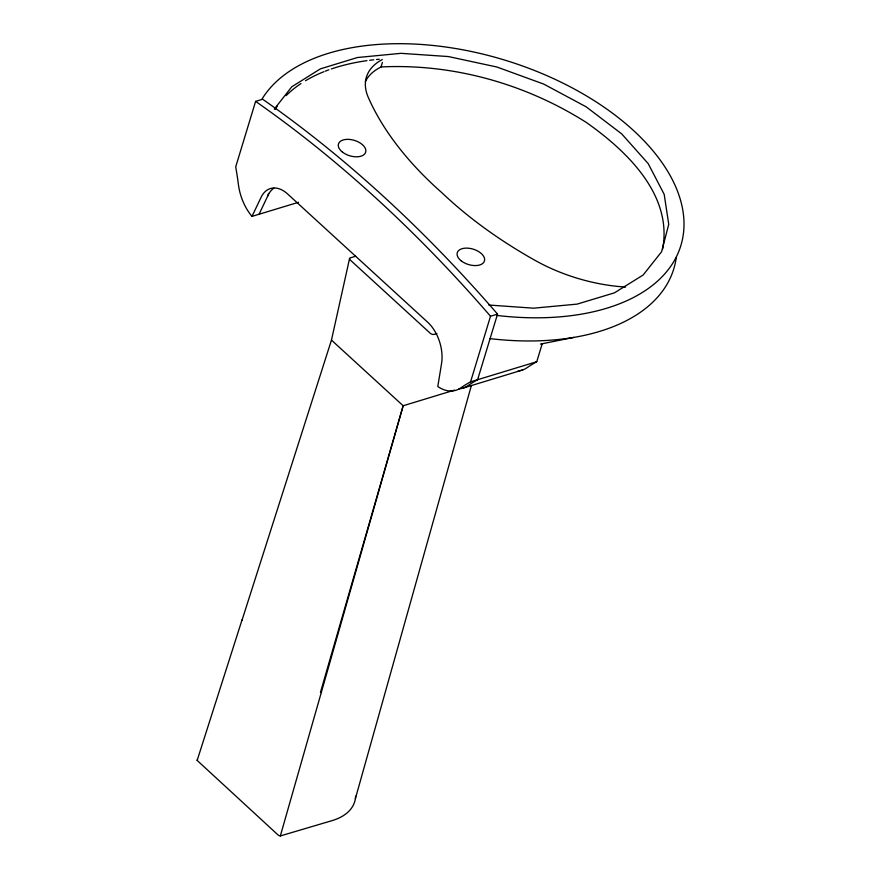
<?xml version="1.0" encoding="UTF-8"?>
<svg xmlns="http://www.w3.org/2000/svg" width="880" height="880" viewBox="0 0 880 880"><rect width="100%" height="100%" fill="white"/><g stroke="black" fill="none" stroke-linecap="round" stroke-linejoin="round"><path stroke-width="1.32" d="M662.53 249.48C673.112 195.063 626.758 150.997 586.443 122.529C525.624 83.908 453.222 63.448 381.095 66.935M355.619 796.169A66.979 37.939 16.9 0 1 332.442 820.512L280.335 835.945A2.926 1.661 16.9 0 1 277.959 834.867L197.153 760.43L242.022 619.927M349.591 258.456L331.463 340.109L241.945 620.444M355.399 798.578L471.405 385.44M280.335 835.945L403.161 405.757L454.531 390.115M477.587 379.731L497.541 314.105A1341.043 844.14 73.1 0 0 262.636 99.231L255.607 101.376L235.708 166.848A283.415 178.398 73.1 0 1 238.425 184.657A41.734 26.268 73.1 0 0 251.988 216.392L298.518 202.29M267.784 196.02L268.576 193.424M382.415 62.403L381.007 67.023A76.021 43.054 16.9 0 0 365.376 81.576M251.988 216.392L260.711 198.121A32.373 20.372 73.1 0 1 287.628 193.985L428.307 322.795A33.638 21.175 73.1 0 1 441.54 363.66L437.8 386.529A41.734 26.268 73.1 0 0 460.548 388.036A283.415 178.398 73.1 0 1 470.569 381.854L490.512 316.239L497.541 314.105M518.243 370.832A41.734 26.268 73.1 0 0 526.768 367.884A283.415 178.398 73.1 0 1 536.756 361.713L542.267 343.585M259.061 214.302L267.74 195.976A32.373 20.372 73.1 0 1 273.79 188.199M274.318 109.076L291.786 86.779L320.32 68.893L357.445 57.519L400.983 53.328L448.404 56.562L496.947 67.023L543.785 84.117L586.179 106.832L621.676 133.859L648.197 163.614L664.191 194.37L668.745 224.334L661.584 251.757L643.126 275.044L614.438 292.842L577.203 304.106L533.588 308.187L488.763 305.03M355.608 256.245L350.405 257.829A2.552 1.441 16.9 0 0 350.097 259.864L430.342 333.333A2.926 1.661 16.9 0 0 434.346 334.345L436.931 333.564M470.569 381.854L536.756 361.713M463.518 387.97L522.687 369.952M573.782 337.414L540.463 344.102M321.497 692.571L320.474 692.318L403.161 405.757L331.463 340.109M262.064 98.989A222.86 126.225 16.9 0 1 503.393 59.686A222.86 126.225 16.9 0 1 683.98 226.039A222.86 126.225 16.9 0 1 497.068 315.458M676.225 257.884A222.86 126.225 16.9 0 1 490.028 338.624M197.153 760.43A2.552 1.441 16.9 0 1 197.516 759.616M625.592 287.045A125.686 71.192 16.9 0 1 535.029 260.359A360.096 203.962 16.9 0 1 441.991 192.819A360.096 203.962 16.9 0 1 368.236 97.284A76.021 43.054 16.9 0 1 382.283 59.543M275.198 109.351A207.218 117.37 16.9 0 1 277.398 106.007M286.088 95.678A207.218 117.37 16.9 0 1 300.993 83.567M305.492 80.74A207.218 117.37 16.9 0 1 323.873 71.72M325.193 71.203A207.218 117.37 16.9 0 1 328.845 69.828M331.331 68.959A207.218 117.37 16.9 0 1 366.96 60.654M369.666 60.302A207.218 117.37 16.9 0 1 373.758 59.807M376.508 59.521A207.218 117.37 16.9 0 1 379.28 59.268M477.609 379.709A283.415 178.398 73.1 0 0 467.588 385.902A41.734 26.268 73.1 0 1 459.063 388.85M255.607 101.376A1341.043 844.14 73.1 0 1 490.512 316.239M342.485 152.13A14.212 8.052 16.9 0 0 365.453 152.768A14.212 8.052 16.9 0 0 348.249 139.348A14.212 8.052 16.9 0 0 342.485 152.13M461.274 260.898A14.212 8.052 16.9 0 0 484.242 261.536A14.212 8.052 16.9 0 0 467.049 248.116A14.212 8.052 16.9 0 0 461.274 260.898"/></g></svg>
